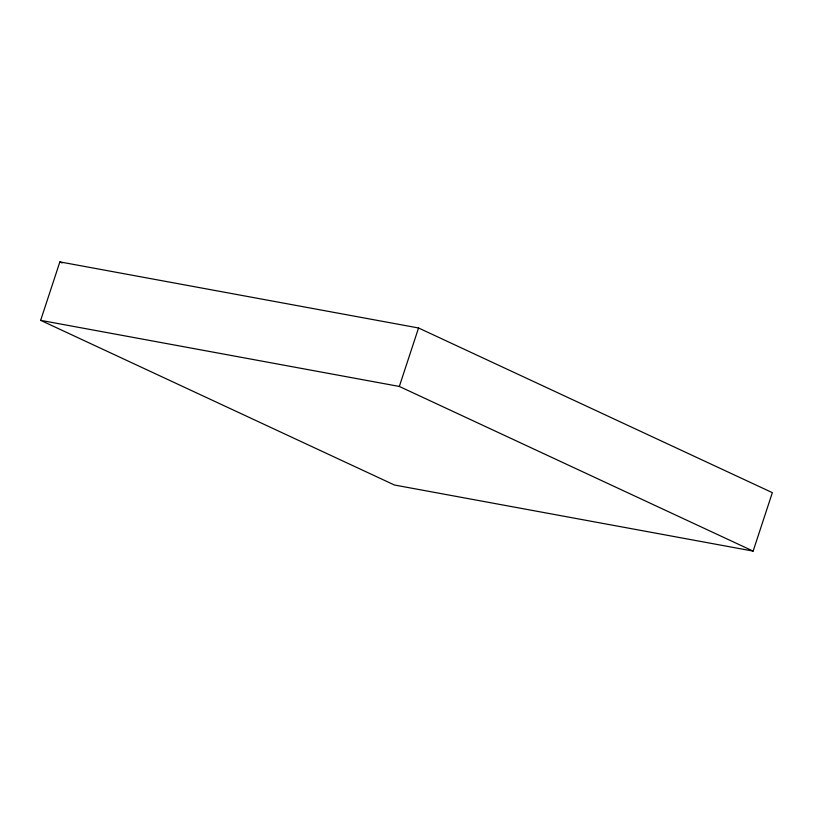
<?xml version="1.0" encoding="UTF-8"?>
<svg xmlns="http://www.w3.org/2000/svg" width="813" height="813" viewBox="0 0 813 813"><rect width="100%" height="100%" fill="white"/><g stroke="black" fill="none" stroke-linecap="round" stroke-linejoin="round"><path stroke-width="1.22" d="M40.65 320.352L59.867 261.898L418.553 327.985L772.35 492.648L753.133 551.102L394.447 485.015L40.65 320.352L399.325 386.449L753.133 551.102M399.325 386.449L418.553 327.985M59.867 261.898L62.164 262.965"/></g></svg>
